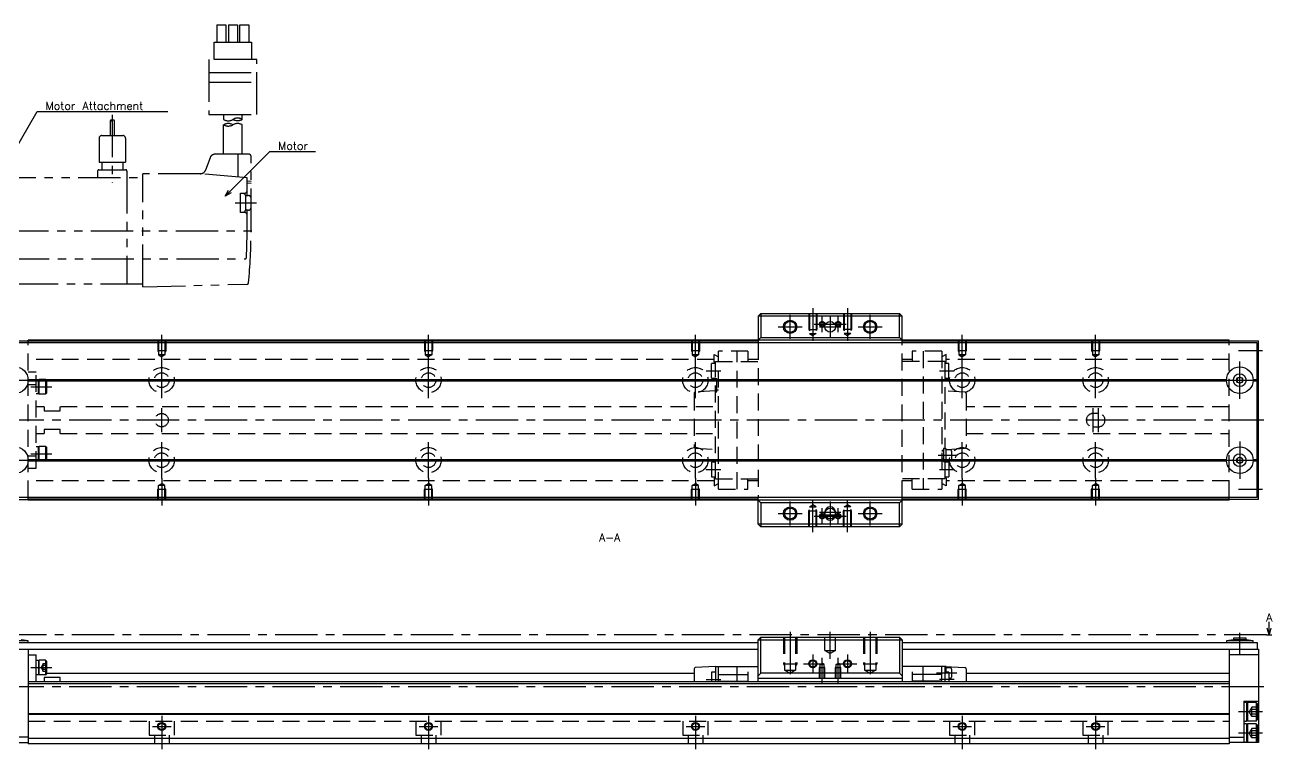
# Model space of a CAD drawing. Extents: x -2 to 701, y -8 to 279.
# Drawn here: x 233.5 to 700.9, y 8 to 279.5 of the extents above; entities that cross this region are included whole.
import ezdxf

# ---------------------------------------------------------------- set-up
doc = ezdxf.new("R2010")
doc.units = 0
doc.header["$LTSCALE"] = 0.5
for name, pattern in [('CENTER', [50.8, 31.75, -6.35, 6.35, -6.35]), ('DASHED', [19.05, 12.7, -6.35]), ('PHANTOM', [63.5, 31.75, -6.35, 6.35, -6.35, 6.35, -6.35])]:
    doc.linetypes.add(name, pattern=pattern)
for name, color, linetype in [('MSM_CENTER', 1, 'CENTER'), ('MSM_CONTINUOUS', 7, 'CONTINUOUS'), ('MSM_DASHED', 4, 'DASHED'), ('MSM_IMAGINARY', 6, 'PHANTOM'), ('MSM_NARROW', 5, 'CONTINUOUS'), ('MSM_PART_NUMBER', 7, 'CONTINUOUS')]:
    doc.layers.add(name, color=color, linetype=linetype)
doc.styles.get("Standard").update_dxf_attribs({"font": 'txt.shx', "height": 3, "bigfont": 'bigfont.shx'})

msp = doc.modelspace()

# ---------------------------------------------------------------- linework, layer by layer
at = {"layer": 'MSM_CENTER'}
for p, q in [((528.76, 173.3), (528.76, 161.09)), ((541.76, 173.3), (541.76, 161.09)), ((520.26, 161.8), (520.26, 170.8)), ((532.26, 164.3), (532.26, 170.3)), ((535.26, 170.3), (535.26, 162.3)), ((538.26, 164.3), (538.26, 170.3)), ((550.26, 161.8), (550.26, 170.8)), ((515.76, 166.3), (524.76, 166.3)), ((529.26, 167.3), (541.26, 167.3)), ((531.26, 166.3), (539.26, 166.3)), ((545.76, 166.3), (554.76, 166.3)), ((284.76, 153.09), (284.76, 163.3)), ((384.76, 153.09), (384.76, 163.3)), ((484.76, 153.09), (484.76, 163.3)), ((584.76, 153.09), (584.76, 163.3)), ((634.76, 153.09), (634.76, 163.3)), ((697.26, 157.3), (688.26, 157.3)), ((284.76, 139.55), (284.76, 153.05)), ((384.76, 139.55), (384.76, 153.05)), ((484.76, 139.55), (484.76, 153.05)), ((488.76, 149.8), (494.26, 149.8)), ((576.26, 149.8), (581.76, 149.8)), ((584.76, 139.55), (584.76, 153.05)), ((634.76, 139.55), (634.76, 153.05)), ((688.76, 139.3), (688.76, 153.3)), ((222.76, 146.3), (236.76, 146.3)), ((278.01, 146.3), (291.51, 146.3)), ((378.01, 146.3), (391.51, 146.3)), ((478.01, 146.3), (491.51, 146.3)), ((578.01, 146.3), (591.51, 146.3)), ((628.01, 146.3), (641.51, 146.3)), ((681.76, 146.3), (695.76, 146.3)), ((235.76, 143.86), (243.56, 143.86)), ((284.76, 126.8), (284.76, 135.8)), ((633.76, 135.8), (633.76, 126.8)), ((635.76, 135.8), (635.76, 126.8)), ((697.76, 131.3), (196.26, 131.3)), ((284.76, 109.55), (284.76, 123.05)), ((384.76, 109.55), (384.76, 123.05)), ((484.76, 109.55), (484.76, 123.05)), ((584.76, 109.55), (584.76, 123.05)), ((634.76, 109.55), (634.76, 123.05)), ((688.76, 123.3), (688.76, 109.3)), ((235.76, 118.74), (243.56, 118.74)), ((575.76, 118.2), (582.76, 118.2)), ((222.76, 116.3), (236.76, 116.3)), ((278.01, 116.3), (291.51, 116.3)), ((378.01, 116.3), (391.51, 116.3)), ((478.01, 116.3), (491.51, 116.3)), ((488.76, 112.8), (494.26, 112.8)), ((576.26, 112.8), (581.76, 112.8)), ((578.01, 116.3), (591.51, 116.3)), ((628.01, 116.3), (641.51, 116.3)), ((681.76, 116.3), (695.76, 116.3)), ((284.76, 109.51), (284.76, 99.3)), ((384.76, 109.51), (384.76, 99.3)), ((484.76, 109.51), (484.76, 99.3)), ((584.76, 109.51), (584.76, 99.3)), ((634.76, 109.51), (634.76, 99.3)), ((697.26, 105.3), (688.26, 105.3)), ((520.26, 91.8), (520.26, 100.8)), ((528.76, 89.3), (528.76, 101.51)), ((532.26, 92.3), (532.26, 98.3)), ((535.26, 100.8), (535.26, 91.8)), ((538.26, 92.3), (538.26, 98.3)), ((541.76, 89.3), (541.76, 101.51)), ((550.26, 91.8), (550.26, 100.8)), ((515.76, 96.3), (524.76, 96.3)), ((529.26, 95.3), (541.26, 95.3)), ((531.26, 96.8), (539.26, 96.8)), ((531.26, 95.8), (539.26, 95.8)), ((545.76, 96.3), (554.76, 96.3)), ((520.26, 52), (520.26, 34.41)), ((535.26, 41.85), (535.26, 52)), ((550.26, 52), (550.26, 34.41)), ((688.76, 43.5), (688.76, 51.6)), ((698.76, 50.8), (189.76, 50.8)), ((528.76, 43.5), (528.76, 36.5)), ((532.26, 32.5), (532.26, 42.15)), ((538.26, 32.5), (538.26, 42.15)), ((541.76, 43.5), (541.76, 36.5)), ((235.76, 38.55), (243.56, 38.55)), ((525.26, 40), (532.26, 40)), ((538.26, 40), (545.26, 40)), ((488.76, 34.1), (494.26, 34.1)), ((582.76, 36.5), (575.06, 36.5)), ((581.76, 34.1), (576.26, 34.1)), ((697.76, 31.3), (196.26, 31.3)), ((284.76, 20.5), (284.76, 8)), ((384.76, 20.5), (384.76, 8)), ((484.76, 20.5), (484.76, 8)), ((584.76, 20.5), (584.76, 8)), ((634.76, 20.5), (634.76, 8)), ((697.26, 22), (688.26, 22)), ((281.26, 16.5), (288.26, 16.5)), ((381.26, 16.5), (388.26, 16.5)), ((481.26, 16.5), (488.26, 16.5)), ((581.26, 16.5), (588.26, 16.5)), ((631.26, 16.5), (638.26, 16.5)), ((697.26, 14), (688.26, 14))]:
    msp.add_line(p, q, dxfattribs=at)
at = {"layer": 'MSM_CONTINUOUS'}
for p, q in [((509.26, 171.3), (508.26, 170.3)), ((562.26, 170.3), (508.26, 170.3)), ((508.26, 170.3), (508.26, 160.3)), ((509.26, 171.3), (561.26, 171.3)), ((509.26, 171.3), (509.26, 162.3)), ((562.26, 170.3), (561.26, 171.3)), ((561.26, 162.3), (561.26, 171.3)), ((562.26, 160.3), (562.26, 170.3)), ((219.76, 161), (234.76, 161)), ((695.26, 160.3), (223.26, 160.3)), ((684.76, 161.3), (234.76, 161.3)), ((234.76, 160.3), (234.76, 161.3)), ((508.26, 161.1), (234.76, 161.1)), ((508.26, 160.4), (234.76, 160.4)), ((509.26, 162.3), (508.26, 161.3)), ((509.26, 162.3), (561.26, 162.3)), ((562.26, 161.3), (561.26, 162.3)), ((684.76, 161.1), (562.26, 161.1)), ((684.76, 160.4), (562.26, 160.4)), ((684.76, 160.3), (684.76, 161.3)), ((684.76, 161), (695.76, 161)), ((695.26, 102.3), (695.26, 160.3)), ((695.26, 159), (695.76, 159)), ((695.76, 101.6), (695.76, 161)), ((234.75, 146.6), (683.77, 146.6)), ((234.75, 146), (683.77, 146)), ((234.76, 146.3), (683.76, 146.3)), ((688.76, 147.45), (687.76, 146.88)), ((687.76, 146.88), (687.76, 145.72)), ((687.76, 145.72), (688.76, 145.15)), ((689.76, 146.88), (688.76, 147.45)), ((688.76, 145.15), (689.76, 145.72)), ((689.76, 145.72), (689.76, 146.88)), ((693.75, 146.6), (695.26, 146.6)), ((693.75, 146), (695.26, 146)), ((693.76, 146.3), (695.26, 146.3)), ((688.76, 117.45), (687.76, 116.88)), ((687.76, 116.88), (687.76, 115.72)), ((689.76, 116.88), (688.76, 117.45)), ((689.76, 115.72), (689.76, 116.88)), ((234.75, 116.6), (683.77, 116.6)), ((234.75, 116), (683.77, 116)), ((234.76, 116.3), (683.76, 116.3)), ((687.76, 115.72), (688.76, 115.15)), ((688.76, 115.15), (689.76, 115.72)), ((693.75, 116.6), (695.26, 116.6)), ((693.75, 116), (695.26, 116)), ((693.76, 116.3), (695.26, 116.3)), ((695.76, 103.6), (695.26, 103.6)), ((219.76, 101.6), (234.76, 101.6)), ((695.26, 102.3), (223.26, 102.3)), ((234.76, 101.3), (234.76, 102.3)), ((508.26, 102.2), (234.76, 102.2)), ((508.26, 101.5), (234.76, 101.5)), ((684.76, 101.3), (234.76, 101.3)), ((508.26, 92.3), (508.26, 102.3)), ((508.26, 101.3), (509.26, 100.3)), ((561.26, 100.3), (509.26, 100.3)), ((509.26, 100.3), (509.26, 91.3)), ((561.26, 100.3), (562.26, 101.3)), ((561.26, 91.3), (561.26, 100.3)), ((562.26, 92.3), (562.26, 102.3)), ((684.76, 102.2), (562.26, 102.2)), ((684.76, 101.5), (562.26, 101.5)), ((684.76, 101.3), (684.76, 102.3)), ((695.76, 101.6), (684.76, 101.6)), ((533.26, 96.8), (533.26, 95.8)), ((537.26, 95.8), (537.26, 96.8)), ((508.26, 92.3), (509.26, 91.3)), ((562.26, 92.3), (508.26, 92.3)), ((561.26, 91.3), (509.26, 91.3)), ((561.26, 91.3), (562.26, 92.3)), ((699.76, 50.8), (699.09, 53.3)), ((699.76, 50.8), (699.76, 55.72)), ((700.43, 53.3), (699.76, 50.8)), ((223.26, 48), (508.26, 48)), ((234.76, 48.6), (224.76, 48.6)), ((234.76, 48.6), (232.16, 49)), ((234.76, 48), (234.76, 48.6)), ((509.26, 50), (508.26, 49)), ((508.26, 33.2), (508.26, 49)), ((508.26, 49), (562.26, 49)), ((509.26, 50), (561.26, 50)), ((509.26, 36.5), (509.26, 50)), ((561.26, 50), (562.26, 49)), ((561.26, 50), (561.26, 36.5)), ((562.26, 49), (562.26, 33.2)), ((562.26, 48), (695.26, 48)), ((686.36, 49), (683.76, 48.6)), ((693.76, 48.6), (683.76, 48.6)), ((683.76, 48.6), (683.76, 48)), ((691.16, 49.6), (686.36, 49.6)), ((686.36, 49.6), (686.36, 49)), ((691.16, 49), (686.36, 49)), ((691.16, 49), (691.16, 49.6)), ((693.76, 48.6), (691.16, 49)), ((693.76, 48), (693.76, 48.6)), ((695.26, 48), (695.26, 45.5)), ((698.76, 50.8), (700.76, 50.8)), ((222.76, 45.5), (508.26, 45.5)), ((234.76, 45.5), (234.76, 10)), ((234.76, 43.3), (237.76, 43.3)), ((237.76, 33.2), (237.76, 43.3)), ((562.26, 45.5), (695.76, 45.5)), ((684.76, 45.5), (684.76, 10)), ((684.76, 43.5), (695.76, 43.5)), ((695.76, 45.5), (695.76, 10.5)), ((238.56, 41.15), (237.76, 41.15)), ((238.56, 41), (238.86, 41.3)), ((238.56, 41.15), (238.56, 35.95)), ((238.86, 35.8), (238.86, 41.3)), ((241.26, 41.3), (238.86, 41.3)), ((241.26, 41.3), (241.26, 35.8)), ((241.56, 41), (241.26, 41.3)), ((241.56, 41), (241.56, 36.1)), ((484.26, 38.03), (484.26, 33.2)), ((492.26, 39), (484.73, 38.53)), ((492.26, 39), (508.26, 39)), ((492.26, 39), (492.26, 33.2)), ((493.46, 33.2), (493.46, 39)), ((500.46, 33.2), (500.46, 39)), ((578.26, 39), (562.26, 39)), ((570.06, 33.2), (570.06, 39)), ((577.06, 33.2), (577.06, 39)), ((578.26, 39), (585.79, 38.53)), ((578.26, 39), (578.26, 33.2)), ((578.76, 38.9), (578.26, 38.9)), ((578.76, 36.85), (578.76, 38.9)), ((580.26, 38.5), (578.76, 38.5)), ((580.76, 38), (580.76, 35)), ((586.26, 38.03), (586.26, 33.2)), ((684.76, 33.2), (234.76, 33.2)), ((237.76, 35.95), (238.56, 35.95)), ((238.56, 36.1), (238.86, 35.8)), ((241.26, 35.8), (238.86, 35.8)), ((246.76, 34.87), (240.76, 34.87)), ((240.76, 34.87), (240.76, 33.2)), ((241.26, 35.8), (241.56, 36.1)), ((484.26, 36.3), (241.56, 36.3)), ((246.76, 33.2), (246.76, 34.87)), ((492.26, 36.85), (490.76, 36.85)), ((490.76, 36.85), (490.76, 33.2)), ((493.46, 36), (504.46, 36)), ((493.46, 33.5), (504.46, 33.5)), ((504.46, 37), (504.46, 33.2)), ((508.26, 35.5), (509.26, 36.5)), ((562.26, 34.5), (508.26, 34.5)), ((561.26, 36.5), (509.26, 36.5)), ((561.26, 36.5), (562.26, 35.5)), ((566.06, 37), (566.06, 33.2)), ((577.06, 36), (566.06, 36)), ((577.06, 33.5), (566.06, 33.5)), ((579.76, 36.85), (578.26, 36.85)), ((579.76, 36.85), (579.76, 33.2)), ((580.26, 34.5), (579.76, 34.5)), ((684.76, 36.3), (586.26, 36.3)), ((684.76, 32.5), (234.76, 32.5)), ((690.26, 26), (690.26, 10.5)), ((690.26, 26), (695.76, 26)), ((691.26, 25.5), (690.26, 25.5)), ((691.26, 25.1), (691.66, 25.5)), ((691.26, 25.5), (691.26, 18.5)), ((691.66, 25.5), (691.66, 18.5)), ((694.86, 25.5), (691.66, 25.5)), ((695.26, 25.1), (694.86, 25.5)), ((694.86, 25.5), (694.86, 18.5)), ((695.26, 25.1), (695.26, 18.9)), ((684.76, 21.2), (234.76, 21.2)), ((684.76, 21), (234.76, 21)), ((691.66, 18.5), (691.26, 18.9)), ((694.86, 18.5), (695.26, 18.9)), ((690.26, 18.5), (691.26, 18.5)), ((691.26, 17.5), (690.26, 17.5)), ((691.26, 17.5), (691.26, 10.5)), ((691.26, 17.1), (691.66, 17.5)), ((694.86, 18.5), (691.66, 18.5)), ((691.66, 17.5), (691.66, 10.5)), ((694.86, 17.5), (691.66, 17.5)), ((694.86, 17.5), (694.86, 10.5)), ((695.26, 17.1), (694.86, 17.5)), ((695.26, 17.1), (695.26, 10.9)), ((234.76, 12.5), (225.26, 12.5)), ((225.26, 10.5), (234.76, 10.5)), ((684.76, 12), (234.76, 12)), ((684.76, 10), (234.76, 10)), ((684.76, 12.5), (690.26, 12.5)), ((695.76, 10.5), (684.76, 10.5)), ((691.66, 10.5), (691.26, 10.9)), ((694.86, 10.5), (695.26, 10.9))]:
    msp.add_line(p, q, dxfattribs=at)
for centre, radius in [((520.26, 166.3), 2.07), ((535.26, 166.3), 2), ((550.26, 166.3), 2.07), ((229.76, 146.3), 5), ((688.76, 146.3), 5), ((688.76, 146.3), 2.4), ((688.76, 146.3), 1.15), ((229.76, 116.3), 5), ((688.76, 116.3), 5), ((688.76, 116.3), 2.4), ((688.76, 116.3), 1.15), ((520.26, 96.3), 2.07), ((535.26, 96.3), 2), ((550.26, 96.3), 2.07), ((528.76, 40), 1.23), ((541.76, 40), 1.23), ((284.76, 16.5), 1.23), ((384.76, 16.5), 1.23), ((484.76, 16.5), 1.23), ((584.76, 16.5), 1.23), ((634.76, 16.5), 1.23)]:
    msp.add_circle(centre, radius, dxfattribs=at)
for centre, radius, start, end in [((535.26, 96.8), 2, 0, 180), ((535.26, 95.8), 2, 180, 0), ((484.76, 38.03), 0.5, 93.5763, 180), ((580.26, 38), 0.5, 0, 90), ((585.76, 38.03), 0.5, 0, 86.4237), ((580.26, 35), 0.5, 270, 0)]:
    msp.add_arc(centre, radius, start, end, dxfattribs=at)
at = {"layer": 'MSM_DASHED'}
for p, q in [((527.26, 171.3), (527.26, 165.3)), ((527.53, 171.3), (527.53, 163.8)), ((529.99, 171.3), (529.99, 163.8)), ((530.26, 171.3), (530.26, 165.3)), ((540.26, 171.3), (540.26, 165.3)), ((540.53, 171.3), (540.53, 163.8)), ((542.99, 171.3), (542.99, 163.8)), ((543.26, 171.3), (543.26, 165.3)), ((527.26, 165.3), (530.26, 165.3)), ((527.26, 165.3), (527.53, 164.83)), ((527.53, 163.8), (528.76, 163.09)), ((527.53, 163.8), (529.99, 163.8)), ((529.99, 163.8), (528.76, 163.09)), ((530.26, 165.3), (529.99, 164.83)), ((543.26, 165.3), (540.26, 165.3)), ((540.26, 165.3), (540.53, 164.83)), ((540.53, 163.8), (541.76, 163.09)), ((542.99, 163.8), (540.53, 163.8)), ((542.99, 163.8), (541.76, 163.09)), ((543.26, 165.3), (542.99, 164.83)), ((234.76, 102.3), (234.76, 160.3)), ((283.26, 161.3), (283.26, 157.3)), ((283.53, 161.3), (283.53, 155.8)), ((285.99, 161.3), (285.99, 155.8)), ((286.26, 161.3), (286.26, 157.3)), ((383.26, 161.3), (383.26, 157.3)), ((383.53, 161.3), (383.53, 155.8)), ((385.99, 161.3), (385.99, 155.8)), ((386.26, 161.3), (386.26, 157.3)), ((483.26, 161.3), (483.26, 157.3)), ((483.53, 161.3), (483.53, 155.8)), ((485.99, 161.3), (485.99, 155.8)), ((486.26, 161.3), (486.26, 157.3)), ((508.26, 160.3), (508.26, 102.3)), ((562.26, 102.3), (562.26, 160.3)), ((583.26, 161.3), (583.26, 157.3)), ((583.53, 161.3), (583.53, 155.8)), ((585.99, 161.3), (585.99, 155.8)), ((586.26, 161.3), (586.26, 157.3)), ((633.26, 161.3), (633.26, 157.3)), ((633.53, 161.3), (633.53, 155.8)), ((635.99, 161.3), (635.99, 155.8)), ((636.26, 161.3), (636.26, 157.3)), ((684.76, 102.3), (684.76, 160.3)), ((286.26, 157.3), (283.26, 157.3)), ((283.26, 157.3), (283.53, 156.83)), ((283.53, 155.8), (284.76, 155.09)), ((285.99, 155.8), (283.53, 155.8)), ((285.99, 155.8), (284.76, 155.09)), ((286.26, 157.3), (285.99, 156.83)), ((386.26, 157.3), (383.26, 157.3)), ((383.26, 157.3), (383.53, 156.83)), ((383.53, 155.8), (384.76, 155.09)), ((385.99, 155.8), (383.53, 155.8)), ((385.99, 155.8), (384.76, 155.09)), ((386.26, 157.3), (385.99, 156.83)), ((486.26, 157.3), (483.26, 157.3)), ((483.26, 157.3), (483.53, 156.83)), ((483.53, 155.8), (484.76, 155.09)), ((485.99, 155.8), (483.53, 155.8)), ((485.99, 155.8), (484.76, 155.09)), ((486.26, 157.3), (485.99, 156.83)), ((491.76, 155.89), (493.46, 155.04)), ((491.76, 153.1), (491.76, 155.89)), ((493.46, 105.4), (493.46, 157.2)), ((504.46, 157.2), (493.46, 157.2)), ((500.46, 105.4), (500.46, 157.2)), ((504.46, 157.2), (504.46, 153.25)), ((577.06, 157.2), (566.06, 157.2)), ((566.06, 157.2), (566.06, 153.25)), ((570.06, 157.2), (570.06, 105.4)), ((577.06, 157.2), (577.06, 105.4)), ((578.76, 155.89), (577.06, 155.04)), ((578.76, 153.1), (578.76, 155.89)), ((583.26, 157.3), (583.53, 156.83)), ((586.26, 157.3), (583.26, 157.3)), ((585.99, 155.8), (583.53, 155.8)), ((583.53, 155.8), (584.76, 155.09)), ((585.99, 155.8), (584.76, 155.09)), ((586.26, 157.3), (585.99, 156.83)), ((633.26, 157.3), (633.53, 156.83)), ((636.26, 157.3), (633.26, 157.3)), ((635.99, 155.8), (633.53, 155.8)), ((633.53, 155.8), (634.76, 155.09)), ((635.99, 155.8), (634.76, 155.09)), ((636.26, 157.3), (635.99, 156.83)), ((491.76, 154.05), (234.76, 154.05)), ((490.76, 147.05), (490.76, 152.55)), ((492.26, 152.55), (490.76, 152.55)), ((492.26, 152.8), (491.76, 153.1)), ((492.26, 153.25), (508.26, 153.25)), ((492.26, 109.35), (492.26, 153.25)), ((508.26, 154.05), (504.46, 154.05)), ((566.06, 154.05), (562.26, 154.05)), ((578.26, 153.25), (562.26, 153.25)), ((578.26, 153.25), (578.26, 120.6)), ((578.26, 152.8), (578.76, 153.1)), ((579.76, 152.55), (578.26, 152.55)), ((684.76, 154.05), (578.76, 154.05)), ((579.76, 147.05), (579.76, 152.55)), ((237.76, 149.3), (234.76, 149.3)), ((237.76, 113.3), (237.76, 149.3)), ((238.56, 146.46), (237.76, 146.46)), ((238.56, 146.31), (238.86, 146.61)), ((238.56, 141.26), (238.56, 146.46)), ((238.86, 141.11), (238.86, 146.61)), ((241.26, 146.61), (238.86, 146.61)), ((241.26, 146.61), (241.26, 141.11)), ((241.56, 146.31), (241.26, 146.61)), ((241.56, 146.31), (241.56, 141.41)), ((490.76, 147.05), (492.26, 147.05)), ((492.26, 146.9), (492.76, 146.9)), ((492.76, 141.9), (492.76, 146.9)), ((492.76, 146.1), (493.46, 146.1)), ((578.26, 147.05), (579.76, 147.05)), ((234.76, 144.72), (237.76, 144.72)), ((237.76, 141.26), (238.56, 141.26)), ((238.56, 141.41), (238.86, 141.11)), ((241.26, 141.11), (238.86, 141.11)), ((241.26, 141.11), (241.56, 141.41)), ((484.26, 141.29), (484.26, 121.31)), ((492.26, 142.3), (484.73, 141.79)), ((492.26, 141.9), (492.76, 141.9)), ((492.76, 142.7), (493.46, 142.7)), ((585.79, 141.79), (578.26, 142.3)), ((586.26, 141.29), (586.26, 121.31)), ((240.76, 136.3), (237.76, 136.3)), ((240.76, 136.3), (240.76, 134.8)), ((491.26, 136.3), (246.76, 136.3)), ((246.76, 134.8), (246.76, 136.3)), ((684.76, 136.3), (586.26, 136.3)), ((240.76, 134.8), (246.76, 134.8)), ((635.76, 133.8), (633.76, 133.8)), ((237.76, 126.3), (240.76, 126.3)), ((246.76, 127.8), (240.76, 127.8)), ((240.76, 127.8), (240.76, 126.3)), ((246.76, 126.3), (246.76, 127.8)), ((246.76, 126.3), (491.26, 126.3)), ((586.26, 126.3), (684.76, 126.3)), ((633.76, 128.8), (635.76, 128.8)), ((234.76, 117.88), (237.76, 117.88)), ((238.56, 121.34), (237.76, 121.34)), ((238.56, 121.19), (238.86, 121.49)), ((238.56, 116.14), (238.56, 121.34)), ((241.26, 121.49), (238.86, 121.49)), ((238.86, 115.99), (238.86, 121.49)), ((241.56, 121.19), (241.26, 121.49)), ((241.26, 121.49), (241.26, 115.99)), ((241.56, 121.19), (241.56, 116.29)), ((484.73, 120.81), (492.26, 120.3)), ((577.76, 119.9), (577.06, 119.9)), ((577.76, 119.7), (577.06, 119.7)), ((577.76, 120.7), (577.76, 115.7)), ((578.26, 120.7), (577.76, 120.7)), ((578.76, 120.6), (577.76, 120.6)), ((578.76, 115.8), (578.76, 120.6)), ((578.76, 120.31), (579.26, 120.31)), ((580.26, 120.2), (578.76, 120.2)), ((579.26, 120.31), (585.8, 120.81)), ((580.76, 119.7), (580.76, 116.7)), ((234.76, 113.3), (237.76, 113.3)), ((237.76, 116.14), (238.56, 116.14)), ((238.56, 116.29), (238.86, 115.99)), ((241.26, 115.99), (238.86, 115.99)), ((241.26, 115.99), (241.56, 116.29)), ((490.76, 115.55), (490.76, 110.05)), ((492.26, 115.55), (490.76, 115.55)), ((577.76, 116.7), (577.06, 116.7)), ((577.76, 116.5), (577.06, 116.5)), ((577.76, 115.8), (578.76, 115.8)), ((578.26, 115.7), (577.76, 115.7)), ((578.26, 115.8), (578.26, 109.35)), ((579.76, 115.55), (578.26, 115.55)), ((580.26, 116.2), (578.76, 116.2)), ((579.76, 115.55), (579.76, 110.05)), ((491.76, 108.55), (234.76, 108.55)), ((283.53, 106.8), (284.76, 107.51)), ((285.99, 106.8), (284.76, 107.51)), ((383.53, 106.8), (384.76, 107.51)), ((385.99, 106.8), (384.76, 107.51)), ((483.53, 106.8), (484.76, 107.51)), ((485.99, 106.8), (484.76, 107.51)), ((490.76, 110.05), (492.26, 110.05)), ((492.26, 109.8), (491.76, 109.5)), ((491.76, 109.5), (491.76, 106.71)), ((491.76, 106.71), (493.46, 107.56)), ((492.26, 109.35), (508.26, 109.35)), ((504.46, 105.4), (504.46, 109.35)), ((508.26, 108.55), (504.46, 108.55)), ((578.26, 109.35), (562.26, 109.35)), ((566.06, 108.55), (562.26, 108.55)), ((566.06, 105.4), (566.06, 109.35)), ((578.76, 106.71), (577.06, 107.56)), ((578.26, 110.05), (579.76, 110.05)), ((578.26, 109.8), (578.76, 109.5)), ((578.76, 109.5), (578.76, 106.71)), ((684.76, 108.55), (578.76, 108.55)), ((583.53, 106.8), (584.76, 107.51)), ((585.99, 106.8), (584.76, 107.51)), ((633.53, 106.8), (634.76, 107.51)), ((635.99, 106.8), (634.76, 107.51)), ((283.26, 105.3), (283.53, 105.77)), ((283.26, 101.3), (283.26, 105.3)), ((286.26, 105.3), (283.26, 105.3)), ((283.53, 101.3), (283.53, 106.8)), ((285.99, 106.8), (283.53, 106.8)), ((285.99, 101.3), (285.99, 106.8)), ((286.26, 105.3), (285.99, 105.77)), ((286.26, 101.3), (286.26, 105.3)), ((383.26, 105.3), (383.53, 105.77)), ((383.26, 101.3), (383.26, 105.3)), ((386.26, 105.3), (383.26, 105.3)), ((383.53, 101.3), (383.53, 106.8)), ((385.99, 106.8), (383.53, 106.8)), ((385.99, 101.3), (385.99, 106.8)), ((386.26, 105.3), (385.99, 105.77)), ((386.26, 101.3), (386.26, 105.3)), ((483.26, 105.3), (483.53, 105.77)), ((483.26, 101.3), (483.26, 105.3)), ((486.26, 105.3), (483.26, 105.3)), ((483.53, 101.3), (483.53, 106.8)), ((485.99, 106.8), (483.53, 106.8)), ((485.99, 101.3), (485.99, 106.8)), ((486.26, 105.3), (485.99, 105.77)), ((486.26, 101.3), (486.26, 105.3)), ((493.46, 105.4), (504.46, 105.4)), ((566.06, 105.4), (577.06, 105.4)), ((583.26, 105.3), (583.53, 105.77)), ((583.26, 101.3), (583.26, 105.3)), ((586.26, 105.3), (583.26, 105.3)), ((583.53, 101.3), (583.53, 106.8)), ((585.99, 106.8), (583.53, 106.8)), ((585.99, 101.3), (585.99, 106.8)), ((586.26, 105.3), (585.99, 105.77)), ((586.26, 101.3), (586.26, 105.3)), ((633.26, 105.3), (633.53, 105.77)), ((633.26, 101.3), (633.26, 105.3)), ((636.26, 105.3), (633.26, 105.3)), ((633.53, 101.3), (633.53, 106.8)), ((635.99, 106.8), (633.53, 106.8)), ((635.99, 101.3), (635.99, 106.8)), ((636.26, 105.3), (635.99, 105.77)), ((636.26, 101.3), (636.26, 105.3)), ((527.53, 98.8), (528.76, 99.51)), ((527.53, 91.3), (527.53, 98.8)), ((527.53, 98.8), (529.99, 98.8)), ((529.99, 98.8), (528.76, 99.51)), ((529.99, 91.3), (529.99, 98.8)), ((540.53, 98.8), (541.76, 99.51)), ((540.53, 91.3), (540.53, 98.8)), ((542.99, 98.8), (540.53, 98.8)), ((542.99, 98.8), (541.76, 99.51)), ((542.99, 91.3), (542.99, 98.8)), ((527.26, 97.3), (527.53, 97.77)), ((527.26, 91.3), (527.26, 97.3)), ((527.26, 97.3), (530.26, 97.3)), ((530.26, 97.3), (529.99, 97.77)), ((530.26, 91.3), (530.26, 97.3)), ((540.26, 97.3), (540.53, 97.77)), ((540.26, 91.3), (540.26, 97.3)), ((543.26, 97.3), (540.26, 97.3)), ((543.26, 97.3), (542.99, 97.77)), ((543.26, 91.3), (543.26, 97.3)), ((517.76, 50), (517.76, 40)), ((518.19, 50), (518.19, 37.6)), ((522.33, 50), (522.33, 37.6)), ((522.76, 50), (522.76, 40)), ((533.26, 45), (533.26, 50)), ((537.26, 45), (537.26, 50)), ((547.76, 50), (547.76, 40)), ((548.19, 50), (548.19, 37.6)), ((552.33, 50), (552.33, 37.6)), ((552.76, 50), (552.76, 40)), ((533.26, 45), (537.26, 45)), ((533.26, 45), (535.26, 43.85)), ((537.26, 45), (535.26, 43.85)), ((240.26, 39.8), (239.54, 38.55)), ((239.54, 38.55), (240.26, 37.3)), ((240.26, 39.99), (240.26, 37.11)), ((241.56, 39.99), (240.26, 39.99)), ((241.56, 39.27), (240.26, 39.27)), ((241.56, 37.83), (240.26, 37.83)), ((517.76, 40), (522.76, 40)), ((517.76, 40), (518.19, 39.25)), ((518.19, 37.6), (522.33, 37.6)), ((518.19, 37.6), (520.26, 36.41)), ((522.33, 37.6), (520.26, 36.41)), ((522.76, 40), (522.33, 39.25)), ((531.26, 38.5), (531.48, 38.87)), ((531.26, 34.5), (531.26, 38.5)), ((533.26, 38.5), (531.26, 38.5)), ((531.48, 39.7), (532.26, 40.15)), ((531.48, 34.5), (531.48, 39.7)), ((533.04, 39.7), (531.48, 39.7)), ((533.04, 39.7), (532.26, 40.15)), ((533.04, 34.5), (533.04, 39.7)), ((533.26, 38.5), (533.04, 38.87)), ((533.26, 34.5), (533.26, 38.5)), ((537.26, 38.5), (537.48, 38.87)), ((537.26, 34.5), (537.26, 38.5)), ((539.26, 38.5), (537.26, 38.5)), ((537.48, 39.7), (538.26, 40.15)), ((537.48, 34.5), (537.48, 39.7)), ((539.04, 39.7), (537.48, 39.7)), ((539.04, 39.7), (538.26, 40.15)), ((539.04, 34.5), (539.04, 39.7)), ((539.26, 38.5), (539.04, 38.87)), ((539.26, 34.5), (539.26, 38.5)), ((547.76, 40), (552.76, 40)), ((547.76, 40), (548.19, 39.25)), ((548.19, 37.6), (552.33, 37.6)), ((548.19, 37.6), (550.26, 36.41)), ((552.33, 37.6), (550.26, 36.41)), ((552.76, 40), (552.33, 39.25)), ((241.56, 37.11), (240.26, 37.11)), ((693.26, 23.73), (692.26, 22)), ((693.26, 20.27), (693.26, 23.73)), ((695.26, 23.73), (693.26, 23.73)), ((693.26, 20.27), (692.26, 22)), ((695.26, 22.87), (693.26, 22.87)), ((695.26, 21.13), (693.26, 21.13)), ((695.26, 20.27), (693.26, 20.27)), ((234.76, 18.5), (684.76, 18.5)), ((280.01, 18.5), (280.01, 13.2)), ((289.51, 13.2), (289.51, 18.5)), ((380.01, 18.5), (380.01, 13.2)), ((389.51, 13.2), (389.51, 18.5)), ((480.01, 18.5), (480.01, 13.2)), ((489.51, 13.2), (489.51, 18.5)), ((580.01, 18.5), (580.01, 13.2)), ((589.51, 13.2), (589.51, 18.5)), ((630.01, 18.5), (630.01, 13.2)), ((639.51, 13.2), (639.51, 18.5)), ((693.26, 15.73), (692.26, 14)), ((693.26, 12.27), (693.26, 15.73)), ((695.26, 15.73), (693.26, 15.73)), ((695.26, 14.87), (693.26, 14.87)), ((280.01, 13.2), (289.51, 13.2)), ((282.01, 13.2), (282.01, 10)), ((287.51, 13.2), (287.51, 10)), ((380.01, 13.2), (389.51, 13.2)), ((382.01, 13.2), (382.01, 10)), ((387.51, 13.2), (387.51, 10)), ((480.01, 13.2), (489.51, 13.2)), ((482.01, 13.2), (482.01, 10)), ((487.51, 13.2), (487.51, 10)), ((580.01, 13.2), (589.51, 13.2)), ((582.01, 13.2), (582.01, 10)), ((587.51, 13.2), (587.51, 10)), ((630.01, 13.2), (639.51, 13.2)), ((632.01, 13.2), (632.01, 10)), ((637.51, 13.2), (637.51, 10)), ((693.26, 12.27), (692.26, 14)), ((695.26, 13.13), (693.26, 13.13)), ((695.26, 12.27), (693.26, 12.27))]:
    msp.add_line(p, q, dxfattribs=at)
for centre, radius in [((532.26, 167.3), 1), ((538.26, 167.3), 1), ((532.26, 167.3), 0.783), ((538.26, 167.3), 0.783), ((284.76, 146.3), 4.75), ((384.76, 146.3), 4.75), ((484.76, 146.3), 4.75), ((584.76, 146.3), 4.75), ((634.76, 146.3), 4.75), ((284.76, 146.3), 2.75), ((384.76, 146.3), 2.75), ((484.76, 146.3), 2.75), ((584.76, 146.3), 2.75), ((634.76, 146.3), 2.75), ((284.76, 131.3), 2.5), ((284.76, 116.3), 4.75), ((284.76, 116.3), 2.75), ((384.76, 116.3), 4.75), ((384.76, 116.3), 2.75), ((484.76, 116.3), 4.75), ((484.76, 116.3), 2.75), ((584.76, 116.3), 4.75), ((584.76, 116.3), 2.75), ((634.76, 116.3), 4.75), ((634.76, 116.3), 2.75), ((532.26, 95.3), 1), ((532.26, 95.3), 0.783), ((538.26, 95.3), 1), ((538.26, 95.3), 0.783)]:
    msp.add_circle(centre, radius, dxfattribs=at)
for centre, radius, start, end in [((484.76, 141.29), 0.5, 93.8591, 180), ((585.76, 141.29), 0.5, 0, 86.1409), ((633.76, 131.3), 2.5, 90, 270), ((635.76, 131.3), 2.5, 270, 90), ((484.76, 121.31), 0.5, 180, 266.1409), ((580.26, 119.7), 0.5, 0, 90), ((585.76, 121.31), 0.5, 274.3825, 0), ((580.26, 116.7), 0.5, 270, 0)]:
    msp.add_arc(centre, radius, start, end, dxfattribs=at)
at = {"layer": 'MSM_IMAGINARY'}
for p, q in [((305.46, 279.48), (308.86, 279.48)), ((305.46, 279.48), (305.46, 272.98)), ((308.86, 279.48), (308.86, 272.98)), ((309.76, 279.48), (313.16, 279.48)), ((309.76, 279.48), (309.76, 272.98)), ((313.16, 279.48), (313.16, 272.98)), ((314.06, 279.48), (317.46, 279.48)), ((314.06, 272.98), (314.06, 279.48)), ((317.46, 279.48), (317.46, 272.98)), ((304.46, 272.98), (318.46, 272.98)), ((304.46, 266.48), (304.46, 272.98)), ((318.46, 272.98), (318.46, 266.48)), ((320.46, 266.48), (302.46, 266.48)), ((302.46, 266.48), (302.46, 245.86)), ((320.46, 245.86), (320.46, 266.48)), ((302.46, 261.63), (320.46, 261.63)), ((302.46, 258.03), (320.46, 258.03)), ((265.41, 243.64), (265.41, 238)), ((266.26, 245.75), (266.26, 220.3)), ((267.11, 238), (267.11, 243.64)), ((302.46, 245.86), (320.46, 245.86)), ((307.96, 245.86), (307.96, 244.07)), ((314.96, 244.07), (314.96, 245.86)), ((307.96, 231), (307.96, 242.04)), ((314.96, 231), (314.96, 242.04)), ((261.31, 237), (261.31, 228)), ((262.31, 238), (270.21, 238)), ((271.21, 237), (271.21, 228)), ((302.88, 229.68), (301.18, 225.02)), ((317.46, 231), (304.76, 231)), ((313.46, 222.46), (313.46, 231)), ((318.26, 202.3), (318.26, 230.2)), ((260.76, 224.7), (260.76, 222.3)), ((261.26, 225.2), (271.26, 225.2)), ((261.31, 228), (271.21, 228)), ((262.36, 228), (262.36, 225.2)), ((270.16, 228), (270.16, 225.2)), ((271.76, 224.7), (271.76, 182.3)), ((221.76, 222.3), (277.76, 222.3)), ((277.76, 181.3), (277.76, 223.7)), ((299.3, 223.7), (277.76, 223.7)), ((316.76, 222.17), (299.3, 223.7)), ((316.76, 215.53), (316.76, 222.17)), ((318.26, 220.76), (316.76, 220.89)), ((318.26, 220.06), (316.76, 220.19)), ((314.26, 216.38), (315.76, 216.38)), ((314.26, 209.18), (314.26, 216.38)), ((315.26, 216.28), (314.26, 216.28)), ((316.23, 215.53), (317.26, 215.53)), ((316.26, 210.28), (316.26, 215.28)), ((312.26, 212.78), (320.26, 212.78)), ((314.26, 209.28), (315.26, 209.28)), ((315.76, 209.18), (314.26, 209.18)), ((317.26, 210.03), (316.26, 210.03)), ((316.76, 202.3), (316.76, 210.03)), ((194.76, 202.3), (320.26, 202.3)), ((226.76, 191.73), (316, 191.73)), ((277.76, 182.3), (221.76, 182.3)), ((277.76, 181.3), (316.82, 182.29))]:
    msp.add_line(p, q, dxfattribs=at)
for centre, radius, start, end in [((265.84, 242.9), 0.85, 60.0009, 119.999), ((265.84, 244.37), 0.85, 240.001, 299.999), ((266.69, 242.9), 0.85, 59.9987, 119.999), ((309.71, 246.51), 3, 234.3132, 305.6839), ((313.21, 241.04), 3.5, 60.0014, 120.0014), ((313.21, 247.1), 3.5, 240.0015, 300.0015), ((309.71, 239.01), 3.5, 60.0014, 120.1319), ((309.71, 245.07), 3.5, 239.871, 300), ((313.21, 239.01), 3.5, 60.0637, 120), ((262.31, 237), 1, 90, 180), ((270.21, 237), 1, 360, 90), ((304.76, 229), 2, 90, 160), ((317.46, 230.2), 0.8, 360, 90), ((261.26, 224.7), 0.5, 90, 180), ((271.26, 224.7), 0.5, 360, 90), ((299.3, 225.7), 2, 270, 340), ((315.26, 215.28), 1, 360, 90), ((315.76, 217.38), 1, 270, 0), ((317.26, 214.53), 1, 360, 90), ((317.26, 211.03), 1, 270, 360), ((315.26, 210.28), 1, 270, 360), ((315.76, 208.18), 1, 1.7094, 90), ((118.26, 202.3), 198.5, 357.0836, 0), ((118.26, 202.3), 200, 354.3874, 0), ((316, 192.23), 0.5, 270, 357.0836), ((316.8, 182.79), 0.5, 271.4503, 354.3874)]:
    msp.add_arc(centre, radius, start, end, dxfattribs=at)
at = {"layer": 'MSM_NARROW'}
for centre, radius in [((520.26, 166.3), 2.5), ((550.26, 166.3), 2.5), ((520.26, 96.3), 2.5), ((550.26, 96.3), 2.5), ((528.76, 40), 1.5), ((541.76, 40), 1.5), ((284.76, 16.5), 1.5), ((384.76, 16.5), 1.5), ((484.76, 16.5), 1.5), ((584.76, 16.5), 1.5), ((634.76, 16.5), 1.5)]:
    msp.add_circle(centre, radius, dxfattribs=at)
at = {"layer": 'MSM_PART_NUMBER'}
for p, q in [((219.76, 215.3), (238.1, 247.06)), ((238.1, 247.06), (287.02, 247.06)), ((308.5, 215.3), (325.26, 232.06)), ((325.26, 232.06), (342.38, 232.06)), ((308.5, 215.3), (309.79, 217.54)), ((310.74, 216.59), (308.5, 215.3))]:
    msp.add_line(p, q, dxfattribs=at)

# ---------------------------------------------------------------- texts
for s, p in [('Motor Attachment', (241.22, 247.69)), ('Motor', (328.38, 232.69)), ('A-A', (448.64, 85.84)), ('A', (698.68, 55.86))]:
    msp.add_text(s, height=3, dxfattribs=at).set_placement(p)

doc.saveas('drawing.dxf')
